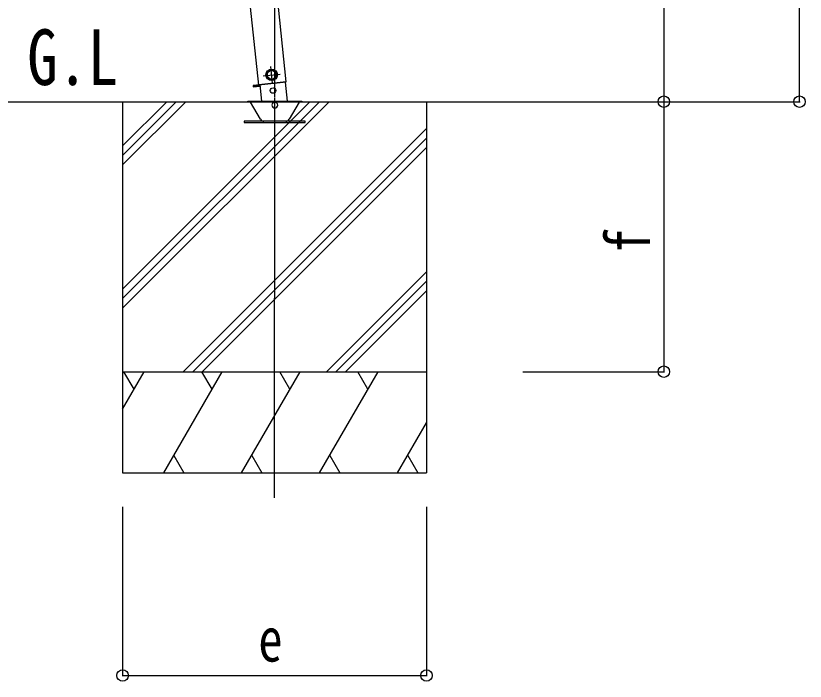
# Model space of a CAD drawing. Units: millimetres, scale not verified. Extents: x -10512 to 10512, y -7425 to 7425.
# Drawn here: x -4812 to -3643, y -4985 to -3999 of the extents above; entities that cross this region are included whole.
import ezdxf
from ezdxf.enums import TextEntityAlignment as Align

# ---------------------------------------------------------------- set-up
doc = ezdxf.new("R2010")
doc.units = ezdxf.units.MM
doc.header["$LTSCALE"] = 30
for name, color, linetype in [('0-2_USER1', 3, 'Continuous'), ('0-3_YKK_12', 2, 'Continuous'), ('0-4_YKK_13', 4, 'Continuous'), ('0-5_YKK_A1', 4, 'Continuous'), ('0-6_YKK_D', 6, 'Continuous')]:
    doc.layers.add(name, color=color, linetype=linetype)
doc.styles.add('ＭＳ ゴシック', font='')
doc.styles.get('ＭＳ ゴシック').set_extended_font_data('MS Gothic')

msp = doc.modelspace()

# ---------------------------------------------------------------- linework, layer by layer
at = {"layer": '0-3_YKK_12'}
msp.add_line((-4429.06, -4713.19), (-4428.61, -4121.26), dxfattribs=at)
at = {"layer": '0-4_YKK_13'}
for p, q in [((-4432.02, -4099.06), (-4434.64, -4074.19)), ((-4445.77, -4087.93), (-4420.89, -4085.32)), ((-4460.8, -4102.56), (-4450.96, -4101.52)), ((-4450.96, -4101.52), (-4460.8, -4102.55)), ((-4460.8, -4102.56), (-4460.59, -4104.55)), ((-4450.75, -4103.51), (-4460.59, -4104.55)), ((-4452.38, -4101.37), (-4411.62, -4097.09)), ((-4450.99, -4101.22), (-4448.45, -4125.35)), ((-4410.04, -4125.35), (-4413, -4097.23)), ((-4468.61, -4125.35), (-4388.62, -4125.35)), ((-4468.61, -4126.35), (-4468.61, -4125.35)), ((-4468.61, -4126.35), (-4388.62, -4126.35)), ((-4449.92, -4152.35), (-4464.64, -4126.85)), ((-4392.58, -4126.85), (-4407.3, -4152.35)), ((-4388.62, -4125.35), (-4388.62, -4126.35))]:
    msp.add_line(p, q, dxfattribs=at)
for points in [[(-4434.11, -4079.16), (-4440.18, -4083.57), (-4439.4, -4091.04), (-4432.54, -4094.09), (-4426.47, -4089.68), (-4427.26, -4082.21)], [(-4383.86, -4157.35), (-4383.86, -4155.35), (-4473.86, -4155.35), (-4473.86, -4157.35)]]:
    msp.add_lwpolyline(points, close=True, dxfattribs=at)
msp.add_lwpolyline([(-4460.8, -4102.55), (-4460.59, -4104.54), (-4450.75, -4103.51)], dxfattribs=at)
for centre, radius in [((-4433.33, -4086.63), 8.5), ((-4433.33, -4086.63), 7.7), ((-4433.33, -4086.63), 6.5), ((-4431.28, -4109.81), 4)]:
    msp.add_circle(centre, radius, dxfattribs=at)
for centre, radius, start, end in [((-4465.51, -4127.35), 1, 30, 90), ((-4428.61, -4131.35), 4.25, 183.37229, 176.62771), ((-4391.71, -4127.35), 1, 90, 150), ((-4444.72, -4149.35), 6, 210, 270), ((-4412.5, -4149.35), 6, 270, 330)]:
    msp.add_arc(centre, radius, start, end, dxfattribs=at)
at = {"layer": '0-5_YKK_A1'}
for p, q in [((-4411.62, -4097.09), (-4470.19, -3539.82)), ((-4452.36, -4101.7), (-4510.96, -3544.1)), ((-4411.62, -4097.09), (-4452.39, -4101.37)), ((-6547.77, -4126.34), (-3899.3, -4126.34)), ((-4654.05, -4126.35), (-4654.05, -4676.35)), ((-4654.05, -4403.88), (-4376.52, -4126.35)), ((-4654.05, -4418.02), (-4362.38, -4126.35)), ((-4654.05, -4432.16), (-4348.24, -4126.35)), ((-4654.05, -4220.03), (-4560.37, -4126.35)), ((-4654.05, -4205.89), (-4574.51, -4126.35)), ((-4654.05, -4191.75), (-4588.65, -4126.35)), ((-4204.05, -4126.35), (-4204.05, -4676.35)), ((-4564.39, -4526.35), (-4204.05, -4166.02)), ((-4550.25, -4526.35), (-4204.05, -4180.16)), ((-4536.11, -4526.35), (-4204.05, -4194.3)), ((-4352.26, -4526.35), (-4204.05, -4378.15)), ((-4338.12, -4526.35), (-4204.05, -4392.29)), ((-4323.98, -4526.35), (-4204.05, -4406.43)), ((-4654.05, -4526.35), (-4204.05, -4526.35)), ((-4654.05, -4581.69), (-4622.1, -4526.35)), ((-4637.1, -4552.33), (-4652.11, -4526.35)), ((-4593.23, -4676.35), (-4506.63, -4526.35)), ((-4521.63, -4552.33), (-4536.63, -4526.35)), ((-4477.76, -4676.35), (-4391.16, -4526.35)), ((-4406.16, -4552.33), (-4421.16, -4526.35)), ((-4362.29, -4676.35), (-4275.69, -4526.35)), ((-4290.69, -4552.33), (-4305.69, -4526.35)), ((-4246.82, -4676.35), (-4204.05, -4602.27)), ((-4578.24, -4650.37), (-4563.24, -4676.35)), ((-4462.77, -4650.37), (-4447.77, -4676.35)), ((-4347.29, -4650.37), (-4332.29, -4676.35)), ((-4231.82, -4650.37), (-4216.82, -4676.35)), ((-4654.05, -4676.35), (-4204.05, -4676.35))]:
    msp.add_line(p, q, dxfattribs=at)
at = {"layer": '0-6_YKK_D'}
for p, q in [((-3651.54, -4126.34), (-3651.54, -1719.92)), ((-3852.34, -1923.77), (-3852.34, -4126.34)), ((-4428.61, -4120.26), (-4428.32, -3737.75)), ((-4203.05, -4126.34), (-3851.34, -4126.34)), ((-4203.05, -4126.34), (-3650.54, -4126.34)), ((-4089.96, -4126.35), (-3851.34, -4126.35)), ((-3852.34, -4126.35), (-3852.34, -4526.35)), ((-4061.35, -4526.35), (-3851.34, -4526.35)), ((-4654.05, -4726.35), (-4654.05, -4977.35)), ((-4204.05, -4726.35), (-4204.05, -4977.35)), ((-4654.05, -4976.35), (-4204.05, -4976.35))]:
    msp.add_line(p, q, dxfattribs=at)
for centre in [(-3852.34, -4126.34), (-3852.34, -4126.35), (-3651.54, -4126.34), (-3852.34, -4526.35), (-4654.05, -4976.35), (-4204.05, -4976.35)]:
    msp.add_circle(centre, 8.5, dxfattribs=at)

# ---------------------------------------------------------------- texts
at = {"layer": '0-2_USER1', "style": 'ＭＳ ゴシック', "width": 0.8}
msp.add_text('G.L', height=82.48, dxfattribs=at).set_placement((-4795.34, -4126.37), align=Align.BOTTOM_LEFT)
at = {"layer": '0-6_YKK_D', "style": 'ＭＳ ゴシック', "width": 0.8}
msp.add_text('f', height=65.98, rotation=90, dxfattribs=at).set_placement((-3853.14, -4350.35), align=Align.BOTTOM_LEFT)
msp.add_text('e', height=65.98, dxfattribs=at).set_placement((-4453.05, -4975.55), align=Align.BOTTOM_LEFT)

doc.saveas('drawing.dxf')
